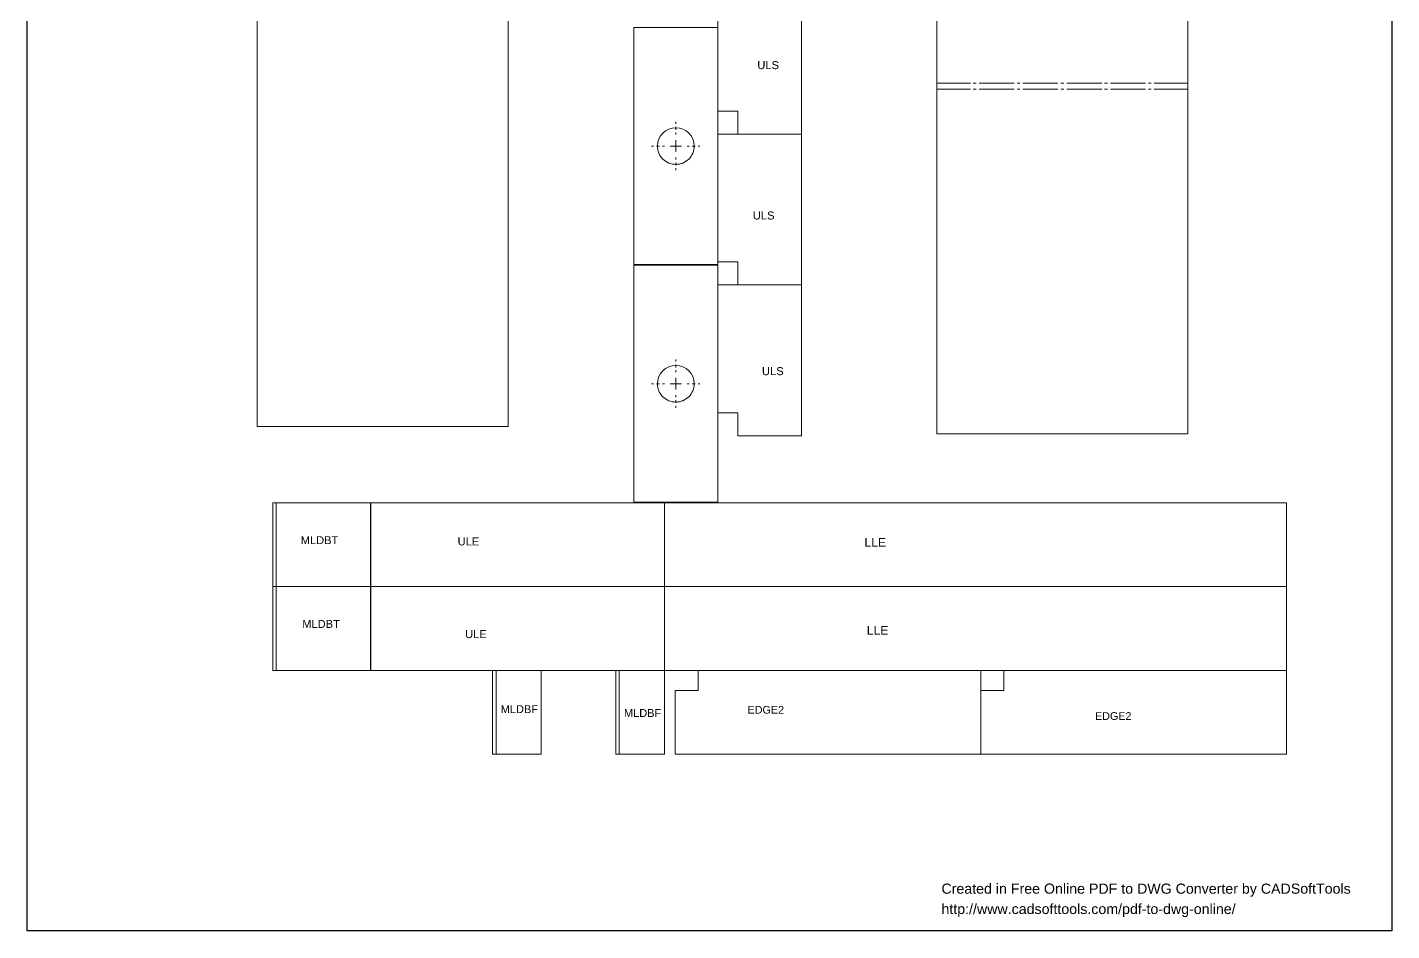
# Model space of a CAD drawing. Header units: millimetres. Extents: x 0 to 594, y 0 to 841.
# Drawn here: x 0 to 594, y 0 to 393 of the extents above; entities that cross this region are included whole.
import ezdxf

# ---------------------------------------------------------------- set-up
doc = ezdxf.new("R2010")
doc.units = ezdxf.units.MM
doc.header["$MEASUREMENT"] = 0
doc.layers.get('0').update_dxf_attribs({"linetype": 'CONTINUOUS'})
doc.layers.add('11D7728', color=7, linetype='CONTINUOUS')
doc.styles.add('11D77B8', font='arial.ttf')
doc.styles.add('Arial0', font='arial.ttf', dxfattribs={"height": 4.05})
picture_1 = doc.add_image_def('image1.bmp', size_in_pixel=(1446, 2048))

# ---------------------------------------------------------------- blocks, each defined once
blk = doc.blocks.new('MF2429B30')
at = {"color": 7, "true_color": 0x000007}
image = blk.add_image(picture_1, insert=(0, 0), size_in_units=(593.85, 841.02), dxfattribs=at)
image.dxf.flags = 11
blk = doc.blocks.new('11A4460')
at = {"layer": '11D7728', "color": 1, "true_color": 0x000001, "style": '11D77B8'}
for s, p in [('Created in Free Online PDF to DWG Converter by CADSoftTools', (0, 0)), ('http://www.cadsofttools.com/pdf-to-dwg-online/', (0, -2))]:
    blk.add_text(s, height=1, dxfattribs=at).set_placement(p)

msp = doc.modelspace()

# ---------------------------------------------------------------- linework, layer by layer
at = {"color": 7, "linetype": 'Continuous', "lineweight": 9, "true_color": 0x000007}
for p, q in [((100, 500.27), (100, 219.48)), ((209.3, 219.48), (209.3, 500.27)), ((395.83, 497.19), (395.83, 216.41)), ((505.13, 216.41), (505.13, 497.19)), ((300.56, 412.6), (300.56, 356.9)), ((337.02, 412.6), (337.02, 346.87)), ((264.04, 393.32), (264.04, 290.04)), ((300.5, 393.32), (264.04, 393.32)), ((300.5, 290.04), (300.5, 393.32)), ((309.26, 356.9), (300.56, 356.9)), ((309.26, 346.87), (309.26, 356.9)), ((337.02, 346.91), (300.56, 346.91)), ((300.56, 346.91), (300.56, 291.2)), ((337.02, 346.87), (309.26, 346.87)), ((337.02, 346.91), (337.02, 281.18)), ((309.26, 291.2), (300.56, 291.2)), ((309.26, 281.18), (309.26, 291.2)), ((264.04, 290.04), (300.5, 290.04)), ((264.04, 289.81), (264.04, 186.54)), ((300.5, 289.81), (264.04, 289.81)), ((300.5, 186.54), (300.5, 289.81)), ((337.02, 281.21), (300.56, 281.21)), ((300.56, 281.21), (300.56, 225.47)), ((337.02, 281.18), (309.26, 281.18)), ((337.02, 281.21), (337.02, 215.48)), ((309.26, 225.47), (300.56, 225.47)), ((309.26, 215.48), (309.26, 225.47)), ((100, 219.48), (209.3, 219.48)), ((337.02, 215.48), (309.26, 215.48)), ((395.83, 216.41), (505.13, 216.41)), ((106.85, 186.27), (106.85, 149.82)), ((108.34, 186.27), (106.85, 186.27)), ((108.34, 186.27), (108.34, 149.82)), ((108.34, 186.27), (149.32, 186.27)), ((149.32, 186.27), (149.32, 149.82)), ((149.52, 186.27), (149.52, 149.82)), ((149.52, 186.27), (277.31, 186.27)), ((264.04, 186.54), (300.5, 186.54)), ((277.31, 186.27), (277.31, 149.82)), ((277.34, 186.27), (277.34, 149.82)), ((277.34, 186.27), (548.1, 186.27)), ((548.1, 186.27), (548.1, 149.82)), ((108.34, 149.82), (106.85, 149.82)), ((106.85, 149.82), (106.85, 113.36)), ((108.34, 149.82), (106.85, 149.82)), ((108.34, 149.82), (149.32, 149.82)), ((108.34, 149.82), (108.34, 113.36)), ((108.34, 149.82), (149.32, 149.82)), ((149.32, 149.82), (149.32, 113.36)), ((149.52, 149.82), (277.31, 149.82)), ((149.52, 149.82), (149.52, 113.36)), ((149.52, 149.82), (277.31, 149.82)), ((277.31, 149.82), (277.31, 113.36)), ((277.34, 149.82), (548.1, 149.82)), ((277.34, 149.82), (277.34, 113.36)), ((277.34, 149.82), (548.1, 149.82)), ((548.1, 149.82), (548.1, 113.36)), ((108.34, 113.36), (106.85, 113.36)), ((108.34, 113.36), (149.32, 113.36)), ((149.52, 113.36), (277.31, 113.36)), ((202.55, 76.91), (202.55, 113.36)), ((202.55, 113.36), (204.07, 113.36)), ((204.07, 76.91), (204.07, 113.36)), ((223.72, 113.36), (204.07, 113.36)), ((223.72, 76.91), (223.72, 113.36)), ((256.14, 76.91), (256.14, 113.36)), ((256.14, 113.36), (257.63, 113.36)), ((257.63, 76.91), (257.63, 113.36)), ((277.31, 113.36), (257.63, 113.36)), ((277.31, 76.91), (277.31, 113.36)), ((277.34, 113.36), (548.1, 113.36)), ((415.05, 113.36), (292, 113.36)), ((292, 104.66), (292, 113.36)), ((415.05, 76.91), (415.05, 113.36)), ((548.1, 113.36), (425.08, 113.36)), ((425.08, 104.66), (425.08, 113.36)), ((548.1, 76.91), (548.1, 113.36)), ((282.01, 104.66), (282.01, 76.91)), ((292, 104.66), (282.01, 104.66)), ((415.08, 104.66), (415.08, 76.91)), ((425.08, 104.66), (415.08, 104.66)), ((202.55, 76.91), (204.07, 76.91)), ((223.72, 76.91), (204.07, 76.91)), ((256.14, 76.91), (257.63, 76.91)), ((277.31, 76.91), (257.63, 76.91)), ((415.05, 76.91), (282.01, 76.91)), ((548.1, 76.91), (415.08, 76.91))]:
    msp.add_line(p, q, dxfattribs=at)
at = {"color": 7, "linetype": 'Continuous', "lineweight": 20, "true_color": 0x000007}
for points in [[(395.83, 369.02), (410.47, 369.02)], [(411.74, 369.02), (413, 369.02)], [(414.27, 369.02), (429.52, 369.02)], [(430.8, 369.02), (432.05, 369.02)], [(433.33, 369.02), (448.58, 369.02)], [(449.85, 369.02), (451.11, 369.02)], [(452.38, 369.02), (467.63, 369.02)], [(468.91, 369.02), (470.16, 369.02)], [(471.44, 369.02), (486.69, 369.02)], [(487.96, 369.02), (489.22, 369.02)], [(490.49, 369.02), (505.13, 369.02)], [(395.83, 366.46), (410.47, 366.46)], [(411.74, 366.46), (413, 366.46)], [(414.27, 366.46), (429.52, 366.46)], [(430.8, 366.46), (432.05, 366.46)], [(433.33, 366.46), (448.58, 366.46)], [(449.85, 366.46), (451.11, 366.46)], [(452.38, 366.46), (467.63, 366.46)], [(468.91, 366.46), (470.16, 366.46)], [(471.44, 366.46), (486.69, 366.46)], [(487.96, 366.46), (489.22, 366.46)], [(490.49, 366.46), (505.13, 366.46)]]:
    msp.add_lwpolyline(points, dxfattribs=at)
at = {"color": 7, "linetype": 'Continuous', "lineweight": 9, "true_color": 0x000007}
for points in [[(282.27, 351.31), (282.27, 352.17)], [(282.27, 348.79), (282.27, 350.05)], [(282.27, 346.68), (282.27, 347.5)], [(272.61, 341.68), (271.75, 341.68)], [(275.16, 341.68), (273.87, 341.68)], [(277.27, 341.68), (276.41, 341.68)], [(282.27, 341.68), (279.76, 341.68)], [(282.27, 341.68), (282.27, 344.16)], [(282.27, 341.68), (282.27, 339.17)], [(282.27, 341.68), (284.75, 341.68)], [(287.26, 341.68), (288.09, 341.68)], [(289.38, 341.68), (290.64, 341.68)], [(291.93, 341.68), (292.76, 341.68)], [(282.27, 336.69), (282.27, 335.83)], [(282.27, 334.57), (282.27, 333.28)], [(282.27, 332.02), (282.27, 331.16)], [(282.27, 247.83), (282.27, 248.69)], [(282.27, 245.29), (282.27, 246.58)], [(282.27, 243.17), (282.27, 244.03)], [(272.61, 238.17), (271.75, 238.17)], [(275.16, 238.17), (273.87, 238.17)], [(277.27, 238.17), (276.41, 238.17)], [(282.27, 238.17), (279.76, 238.17)], [(282.27, 238.17), (282.27, 240.69)], [(282.27, 238.17), (282.27, 235.69)], [(282.27, 238.17), (284.75, 238.17)], [(287.26, 238.17), (288.09, 238.17)], [(289.38, 238.17), (290.64, 238.17)], [(291.93, 238.17), (292.76, 238.17)], [(282.27, 233.18), (282.27, 232.35)], [(282.27, 231.06), (282.27, 229.81)], [(282.27, 228.52), (282.27, 227.69)], [(103.01, 219.48), (114.62, 219.48)], [(115.91, 219.48), (117.17, 219.48)], [(118.43, 219.48), (133.68, 219.48)], [(134.97, 219.48), (136.22, 219.48)], [(137.48, 219.48), (152.73, 219.48)], [(154.02, 219.48), (155.28, 219.48)], [(156.53, 219.48), (171.78, 219.48)], [(173.07, 219.48), (174.33, 219.48)], [(175.59, 219.48), (190.84, 219.48)], [(192.13, 219.48), (193.38, 219.48)], [(194.64, 219.48), (206.29, 219.48)]]:
    msp.add_lwpolyline(points, dxfattribs=at)
for points in [[(282.27, 349.65), (277.87, 349.72), (274.23, 346.08), (274.26, 341.68), (274.26, 341.68), (274.23, 339.56), (275.12, 337.51), (276.58, 336.02), (276.58, 336.02), (277.41, 335.23), (278.17, 334.73), (279.19, 334.27), (279.19, 334.27), (280.25, 333.87), (281.14, 333.71), (282.27, 333.68), (282.27, 333.68), (282.8, 333.71), (283.26, 333.71), (283.82, 333.84), (283.82, 333.84), (284.39, 333.94), (284.78, 334.07), (285.31, 334.27), (285.31, 334.27), (286.34, 334.73), (287.1, 335.23), (287.93, 336.02), (287.93, 336.02), (289.38, 337.51), (290.27, 339.56), (290.24, 341.68), (290.24, 341.68), (290.27, 346.08), (286.64, 349.72), (282.24, 349.65)], [(282.27, 246.18), (277.87, 246.21), (274.23, 242.57), (274.26, 238.17), (274.26, 238.17), (274.23, 236.09), (275.12, 234.01), (276.58, 232.52), (276.58, 232.52), (277.41, 231.76), (278.17, 231.23), (279.19, 230.8), (279.19, 230.8), (280.25, 230.37), (281.14, 230.2), (282.27, 230.17), (282.27, 230.17), (282.8, 230.24), (283.26, 230.2), (283.82, 230.33), (283.82, 230.33), (284.39, 230.47), (284.78, 230.6), (285.31, 230.8), (285.31, 230.8), (286.34, 231.23), (287.1, 231.76), (287.93, 232.52), (287.93, 232.52), (289.38, 234.01), (290.27, 236.09), (290.24, 238.21), (290.24, 238.21), (290.27, 242.61), (286.64, 246.21), (282.24, 246.18)]]:
    msp.add_open_spline(points, degree=3, knots=[0, 0, 0, 0, 0.027778, 0.027778, 0.027778, 0.027779, 0.055556, 0.055556, 0.055556, 0.055557, 0.083333, 0.083333, 0.083333, 0.083334, 0.111111, 0.111111, 0.111111, 0.111112, 0.138889, 0.138889, 0.138889, 0.13889, 0.166667, 0.166667, 0.166667, 0.166668, 0.194444, 0.194444, 0.194444, 0.194445, 0.222222, 0.222222, 0.222222, 0.222223, 1, 1, 1, 1], dxfattribs=at)

# ---------------------------------------------------------------- block references
at = {"color": 7, "true_color": 0xffffff}
msp.add_blockref('MF2429B30', (0, 0), dxfattribs=at)
at = {"layer": '11D7728', "true_color": 0x000000, "xscale": 4.421230261676705, "yscale": 4.421230261676705, "zscale": 4.421230261676705}
msp.add_blockref('11A4460', (397.88, 16.11), dxfattribs=at)

# ---------------------------------------------------------------- texts
at = {"color": 7, "true_color": 0x000007, "style": 'Arial0'}
for s, height, p in [('ULS', 3.483, (317.73, 375.16)), ('ULS', 3.485, (315.76, 309.69)), ('ULS', 3.485, (319.75, 241.91)), ('MLDBT', 3.45, (119.02, 168.32)), ('ULE', 3.473, (187.3, 167.78)), ('LLE', 3.776, (364.37, 167.18)), ('MLDBT', 3.45, (119.68, 131.86)), ('ULE', 3.484, (190.54, 127.41)), ('LLE', 3.765, (365.4, 128.95)), ('MLDBF', 3.431, (206.05, 94.77)), ('MLDBF', 3.423, (259.71, 93.08)), ('EDGE2', 3.361, (313.46, 94.51)), ('EDGE2', 3.354, (464.7, 91.8))]:
    msp.add_text(s, height=height, dxfattribs=at).set_placement(p)

doc.saveas('drawing.dxf')
